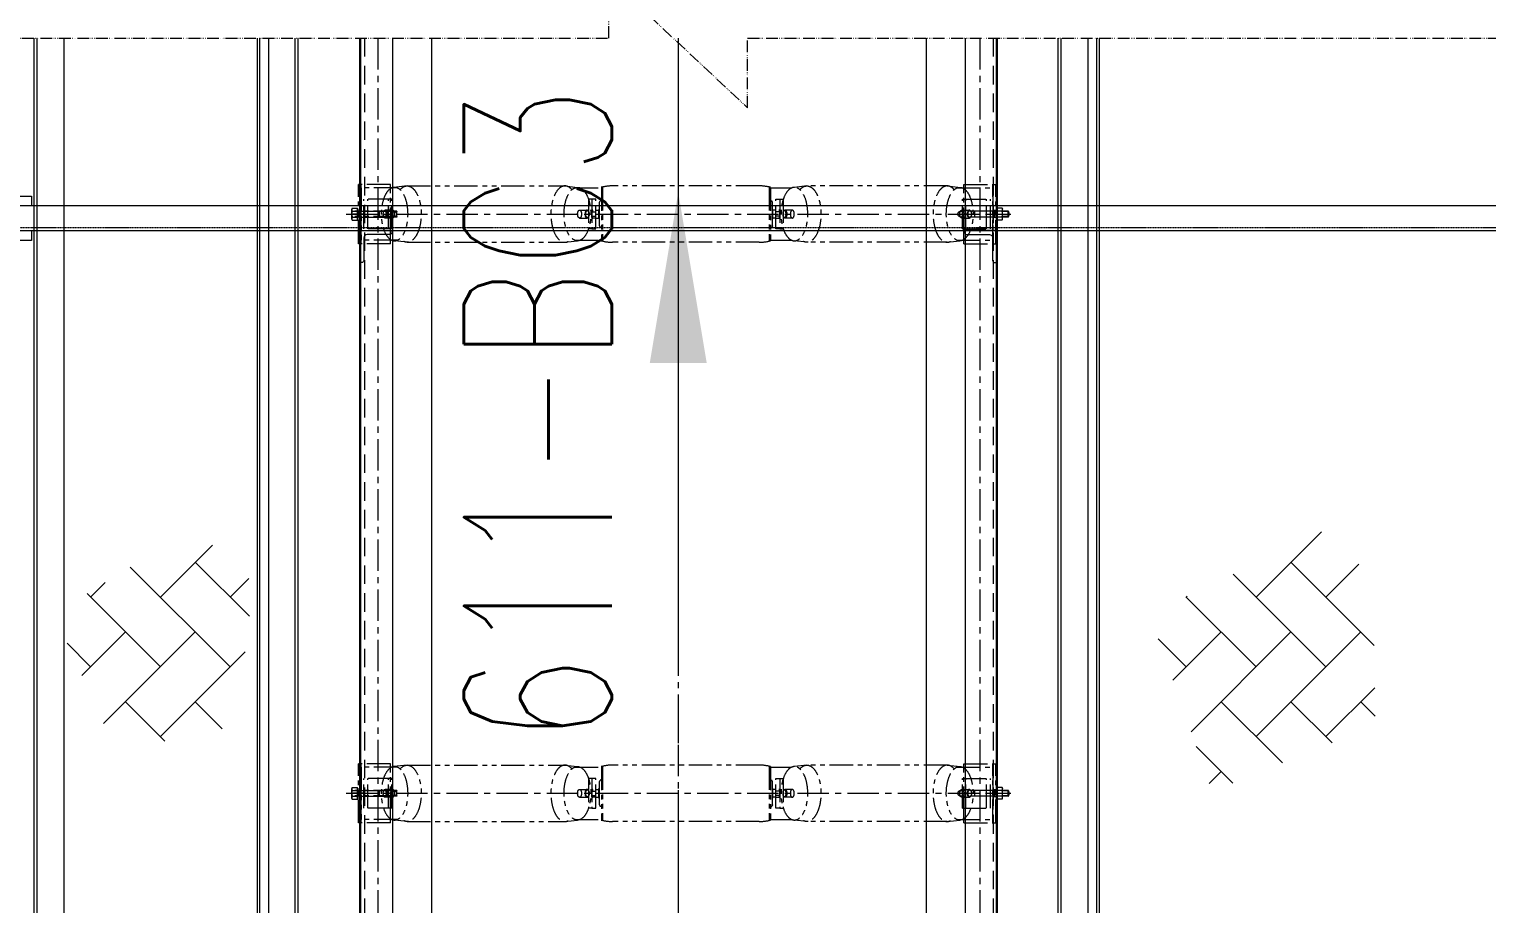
# Model space of a CAD drawing. Header units: millimetres. Extents: x -243837 to -5443, y 40 to 285140.
# Drawn here: x -193674 to -189244, y 20256 to 22915 of the extents above; entities that cross this region are included whole.
import ezdxf

# ---------------------------------------------------------------- set-up
doc = ezdxf.new("R2010")
doc.units = ezdxf.units.MM
for name, pattern in [('ACAD_ISO06W100', [37.5, 24, -3, 0.5, -3, 0.5, -3, 0.5, -3]), ('CENTER', [50.8, 31.75, -6.35, 6.35, -6.35]), ('CENTER2', [1.125, 0.75, -0.125, 0.125, -0.125]), ('HIDDEN', [0.375, 0.25, -0.125]), ('PHANTOM', [63.5, 31.75, -6.35, 6.35, -6.35, 6.35, -6.35])]:
    doc.linetypes.add(name, pattern=pattern)
doc.layers.add('1', color=7, linetype='Continuous')
doc.layers.add('3', color=3, linetype='Continuous')
for name, color, linetype, lineweight in [('2', 3, 'Continuous', 20), ('phantom', 4, 'PHANTOM', 5), ('R- PHANTOM', 3, 'PHANTOM', 9), ('R-CENTER', 1, 'CENTER2', 5), ('R-HIDDEN', 3, 'HIDDEN', 9), ('R-OBJECT', 2, 'Continuous', 20)]:
    doc.layers.add(name, color=color, linetype=linetype, lineweight=lineweight)
doc.styles.add('KA', font='romans.shx', dxfattribs={"width": 0.7})
doc.dimstyles.new('KAT', dxfattribs={"dimscale": 125, "dimtxt": 2.5, "dimasz": 2, "dimexe": 1, "dimexo": 0.06, "dimgap": 0.5, "dimtad": 1, "dimdec": 0, "dimzin": 0, "dimdsep": 46, "dimtxsty": 'KA', "dimcen": 1.5, "dimclrd": 1, "dimclre": 1, "dimclrt": 4, "dimadec": 0, "dimazin": 0, "dimtfac": 1, "dimtdec": 0, "dimtmove": 0, "dimatfit": 2, "dimfxl": 1.5, "dimtolj": 1, "dimtzin": 0, "dimarcsym": 0})

# ---------------------------------------------------------------- blocks, each defined once
blk = doc.blocks.new('A$C04D51D45')
at = {"layer": '1', "lineweight": 9}
h = blk.add_hatch(dxfattribs=at)
h.set_pattern_fill('AR-HBONE', color=6, scale=25, angle=-90)
h.set_pattern_definition([(315, (225056.94, -3884224.86), (141.4213562, -1e-13), [300, -100]), (45, (225127.65, -3884295.57), (141.4213562, -1e-13), [300, -100])])
h.paths.add_polyline_path([(-1138.4, 1010.1), (-1265.2, 1288.3), (-981.5, 1463.6), (-861, 1352.4), (-894.4, 1062.8)])
h = blk.add_hatch(dxfattribs=at)
h.set_pattern_fill('AR-HBONE', color=6, scale=25, angle=-90)
h.set_pattern_definition([(315, (227276.91, -3884224.86), (141.4213562, -1e-13), [300, -100]), (45, (227347.62, -3884295.57), (141.4213562, -1e-13), [300, -100])])
h.paths.add_polyline_path([(1081.6, 929.5), (954.8, 1288.3), (1319.8, 1463.6), (1408.9, 1352.4), (1412.1, 1062.8)])
at = {"color": 1, "linetype": 'CENTER', "lineweight": 9, "ltscale": 2}
blk.add_line((0, 2446.4), (0, 0), dxfattribs=at)
at = {"layer": '1', "color": 6, "lineweight": 9}
for p, q in [((-645, 500), (-645, 2456)), ((645, 500), (645, 2456))]:
    blk.add_line(p, q, dxfattribs=at)
at = {"layer": '2', "color": 6, "lineweight": 9}
for p, q in [((-1305, 360), (-1305, 2456)), ((-1299, 360), (-1299, 2456)), ((-776, 360), (-776, 2456)), ((-770, 360), (-770, 2456)), ((770, 360), (770, 2456)), ((776, 360), (776, 2456)), ((-1405, 2066), (1805, 2066))]:
    blk.add_line(p, q, dxfattribs=at)
at = {"layer": '2', "color": 6, "linetype": 'ACAD_ISO06W100', "lineweight": 9}
blk.add_lwpolyline([(-1404.7, 2456), (-140.5, 2456), (-140.5, 2577.9), (140.5, 2314.9), (140.5, 2456), (1771.2, 2456)], dxfattribs=at)
at = {"layer": '2', "color": 6, "lineweight": 9}
for points in [[(-1245, 2456), (-1245, 360), (-1305, 360)], [(-830, 2456), (-830, 360), (-770, 360)], [(830, 2456), (830, 360), (770, 360)], [(-1400, 2116), (-1400, 2136), (-1310, 2136), (-1310, 2116)], [(1805, 2066), (1805, 2116), (-1405, 2116), (-1405, 2066)], [(-1310, 2066), (-1310, 2046), (-1400, 2046), (-1400, 2066)]]:
    blk.add_lwpolyline(points, dxfattribs=at)
for points in [[(-580, 2062.5, -0.414214), (-584.5, 2058), (-630.5, 2058, 0.414214), (-637, 2051.5), (-637, 2005.5, -0.414214), (-641.5, 2001), (-645, 2001), (-645, 2066), (-580, 2066)], [(580, 2062.5, 0.414214), (584.5, 2058), (630.5, 2058, -0.414214), (637, 2051.5), (637, 2005.5, 0.414214), (641.5, 2001), (645, 2001), (645, 2066), (580, 2066)]]:
    blk.add_lwpolyline(points, format="xyb", close=True, dxfattribs=at)
at = {"layer": '3', "color": 6, "linetype": 'HIDDEN', "lineweight": 9}
blk.add_line((-1405, 2072), (1805, 2072), dxfattribs=at)
blk = doc.blocks.new('A$Cc1e59ba2')
at = {"layer": 'phantom', "ltscale": 1.5}
h = blk.add_hatch(dxfattribs=at)
h.set_pattern_fill('ANSI31', color=256, scale=4, angle=90, style=0)
h.set_pattern_definition([(225, (-355.42745, -107.5471), (-0.3535534, 0.3535534), [])])
h.paths.add_polyline_path([(-655.8, -172.3), (-655.8, -173.4), (-658.2, -173.4), (-658.2, -172.3)])
h.paths.add_polyline_path([(-672.4, -172.3), (-672.4, -173.4), (-674.9, -173.4), (-674.9, -172.3)])
h = blk.add_hatch(dxfattribs=at)
h.set_pattern_fill('ANSI31', color=256, scale=4, angle=90, style=0)
h.set_pattern_definition([(225, (-355.42745, -138.30226), (-0.3535534, 0.3535534), [])])
h.paths.add_polyline_path([(-655.8, -525), (-655.8, -523.9), (-658.2, -523.9), (-658.2, -525)])
h.paths.add_polyline_path([(-672.4, -525), (-672.4, -523.9), (-674.9, -523.9), (-674.9, -525)])
for p, q in [((-659.3, 304.5), (-671.3, 304.5)), ((-671.3, 304.5), (-671.3, 293)), ((-670.6, 304.5), (-670.6, 293)), ((-660.1, 304.5), (-660.1, 292.1)), ((-659.3, 304.5), (-659.3, 293)), ((-605.3, 279.5), (-725.3, 279.5)), ((-725.3, 214.5), (-725.3, 279.5)), ((-605.3, 273.5), (-725.3, 273.5)), ((-718.4, 200.4), (-718.4, 273.5)), ((-718.4, 273.5), (-612.3, 273.5)), ((-635.3, 268.5), (-695.3, 268.5)), ((-695.3, 211.7), (-695.3, 268.5)), ((-677.3, 291.8), (-675.2, 293)), ((-677.3, 291.8), (-677.3, 281)), ((-653.3, 281), (-677.3, 281)), ((-675.3, 281), (-675.3, 279.5)), ((-655.5, 293), (-675.2, 293)), ((-672.3, 279.5), (-672.3, 273.5)), ((-672.3, 279.5), (-672.3, 273.5)), ((-671.3, 291.8), (-671.3, 281)), ((-671.3, 279.5), (-671.3, 276.5)), ((-659.3, 276.5), (-671.3, 276.5)), ((-671.3, 274.5), (-671.3, 208.5)), ((-671.3, 274.5), (-659.3, 274.5)), ((-670.6, 276.5), (-670.6, 274.5)), ((-665.3, 266.5), (-665.3, 290)), ((-665.3, 268.5), (-665.3, 273.5)), ((-660.1, 276.5), (-660.1, 274.5)), ((-659.3, 291.8), (-659.3, 281)), ((-659.3, 279.5), (-659.3, 276.5)), ((-659.3, 274.5), (-659.3, 208.5)), ((-658.3, 279.5), (-658.3, 273.5)), ((-658.3, 279.5), (-658.3, 273.3)), ((-653.3, 291.8), (-655.5, 293)), ((-655.3, 281), (-655.3, 279.5)), ((-653.3, 291.8), (-653.3, 281)), ((-635.3, 211.7), (-635.3, 268.5)), ((-612.3, 200.4), (-612.3, 273.5)), ((-605.3, 214.5), (-605.3, 279.5)), ((-635.3, 260.5), (-695.3, 260.5)), ((-659.3, 236.5), (-671.3, 236.5)), ((-718.4, 214.5), (-725.3, 214.5)), ((-722.5, 180.7), (-719.5, 207.5)), ((-612.3, 214.5), (-718.4, 214.5)), ((-635.3, 218.6), (-695.3, 218.6)), ((-635.3, 211.7), (-695.3, 211.7)), ((-673.3, 210.3), (-673.3, 225.4)), ((-657.3, 210.3), (-657.3, 225.4)), ((-651.3, 214.5), (-655.3, 214.5)), ((-645.3, 214.5), (-651.3, 214.5)), ((-605.3, 214.5), (-612.3, 214.5)), ((-722.5, 180.7), (-722.5, -103.6)), ((-608.2, 180.7), (-611.1, 206)), ((-608.2, 180.7), (-608.2, -103.6)), ((-722.5, -103.6), (-719.5, -128.8)), ((-608.2, -103.6), (-611.1, -128.8)), ((-718.4, -177.3), (-718.4, -134.4)), ((-673.3, -133.1), (-673.3, -148.2)), ((-657.3, -133.1), (-657.3, -148.2)), ((-612.3, -177.3), (-612.3, -134.4)), ((-695.3, -151.3), (-635.3, -151.3)), ((-695.3, -158.3), (-695.3, -151.4)), ((-693.1, -177.3), (-692.3, -175.1)), ((-688.8, -173.4), (-692.3, -174.9)), ((-691.6, -177.3), (-692.3, -174.9)), ((-691.7, -177.3), (-692.3, -175.1)), ((-673.3, -173.4), (-688.8, -173.4)), ((-674.9, -172.3), (-674.9, -173.4)), ((-655.8, -172.3), (-674.9, -172.3)), ((-655.8, -173.4), (-674.9, -173.4)), ((-672.3, -158.3), (-673.3, -159.3)), ((-673.3, -159.3), (-672.3, -158.3)), ((-673.3, -159.3), (-673.3, -160.3)), ((-673.3, -160.3), (-673.3, -159.3)), ((-673.3, -159.3), (-669.8, -159.3)), ((-669.8, -159.3), (-673.3, -159.3)), ((-673.3, -166.3), (-673.3, -172.3)), ((-657.3, -172.3), (-673.3, -172.3)), ((-657.3, -173.4), (-673.3, -173.4)), ((-672.4, -172.3), (-672.4, -173.4)), ((-658.3, -158.3), (-672.3, -158.3)), ((-658.3, -158.3), (-672.3, -158.3)), ((-669.8, -158.3), (-669.8, -166.3)), ((-660.8, -166.3), (-669.8, -166.3)), ((-665.3, -177.3), (-665.3, -166.3)), ((-660.8, -158.3), (-660.8, -166.3)), ((-657.3, -159.3), (-660.8, -159.3)), ((-657.3, -159.3), (-660.8, -159.3)), ((-658.3, -158.3), (-657.3, -159.3)), ((-658.3, -158.3), (-657.3, -159.3)), ((-657.3, -159.3), (-658.3, -158.3)), ((-658.2, -172.3), (-658.2, -173.4)), ((-657.3, -166.3), (-657.3, -158.3)), ((-657.3, -159.3), (-657.3, -160.3)), ((-657.3, -160.3), (-657.3, -159.3)), ((-657.3, -166.3), (-657.3, -172.3)), ((-641.8, -173.4), (-657.3, -173.4)), ((-655.8, -172.3), (-655.8, -173.4)), ((-641.8, -173.4), (-638.3, -174.9)), ((-639.1, -177.3), (-638.3, -174.9)), ((-639, -177.3), (-638.3, -175.1)), ((-637.6, -177.3), (-638.3, -175.1)), ((-635.3, -158.3), (-635.3, -151.4)), ((-722.5, -200.1), (-722.5, -497.2)), ((-720.1, -179.7), (-610.5, -179.7)), ((-719.5, -177.3), (-611.1, -177.3)), ((-608.2, -200.1, 7.6), (-608.2, -497.2, 7.6)), ((-720.1, -517.6), (-610.5, -517.6)), ((-719.5, -520), (-611.1, -520)), ((-718.4, -574.1), (-718.4, -520)), ((-693.1, -520), (-692.3, -522.2)), ((-691.7, -520), (-692.3, -522.2)), ((-691.6, -520), (-692.3, -522.4)), ((-688.8, -523.9), (-692.3, -522.4)), ((-673.3, -523.9), (-688.8, -523.9)), ((-674.9, -525), (-674.9, -523.9)), ((-655.8, -523.9), (-674.9, -523.9)), ((-655.8, -525), (-674.9, -525)), ((-657.3, -523.9), (-673.3, -523.9)), ((-657.3, -525), (-673.3, -525)), ((-673.3, -531), (-673.3, -525)), ((-672.4, -525), (-672.4, -523.9)), ((-660.8, -531), (-669.8, -531)), ((-669.8, -539), (-669.8, -531)), ((-665.3, -531), (-665.3, -520)), ((-660.8, -539), (-660.8, -531)), ((-658.2, -525), (-658.2, -523.9)), ((-641.8, -523.9), (-657.3, -523.9)), ((-657.3, -531), (-657.3, -525)), ((-657.3, -531), (-657.3, -539)), ((-655.8, -525), (-655.8, -523.9)), ((-641.8, -523.9), (-638.3, -522.4)), ((-639.1, -520), (-638.3, -522.4)), ((-639, -520), (-638.3, -522.2)), ((-637.6, -520), (-638.3, -522.2)), ((-612.3, -574.1), (-612.3, -520)), ((-695.3, -539), (-695.3, -545.9)), ((-695.3, -545.9), (-635.3, -545.9)), ((-673.3, -538), (-673.3, -537)), ((-673.3, -537), (-673.3, -538)), ((-673.3, -538), (-669.8, -538)), ((-672.3, -539), (-673.3, -538)), ((-673.3, -538), (-672.3, -539)), ((-669.8, -538), (-673.3, -538)), ((-673.3, -564.1), (-673.3, -549.1)), ((-658.3, -539), (-672.3, -539)), ((-658.3, -539), (-672.3, -539)), ((-657.3, -538), (-660.8, -538)), ((-657.3, -538), (-660.8, -538)), ((-658.3, -539), (-657.3, -538)), ((-658.3, -539), (-657.3, -538)), ((-657.3, -538), (-658.3, -539)), ((-657.3, -538), (-657.3, -537)), ((-657.3, -537), (-657.3, -538)), ((-657.3, -564.1), (-657.3, -549.1)), ((-635.3, -539), (-635.3, -545.9)), ((-722.5, -593.7), (-719.5, -568.5)), ((-608.2, -593.7), (-611.1, -568.5)), ((-722.5, -913.5, -33), (-722.5, -593.7)), ((-608.2, -913.5, -33), (-608.2, -593.7)), ((-722.5, -913.5, -33), (-719.5, -940.3, -33)), ((-608.2, -913.5, -33), (-611.1, -938.8, -33)), ((-718.4, -933.2, -33), (-718.4, -1006.3, -33)), ((-635.3, -944.5, -33), (-695.3, -944.5, -33)), ((-695.3, -944.5, -33), (-695.3, -1001.3, -33)), ((-673.3, -943.1, -33), (-673.3, -958.2, -33)), ((-659.3, -934), (-671.3, -934)), ((-671.3, -934), (-671.3, -1025.8, -33)), ((-671.3, -1007.3, -33), (-671.3, -941.3, -33)), ((-670.6, -934), (-670.6, -1025.8, -33)), ((-660.1, -934), (-660.1, -1024.9, -33)), ((-659.3, -934), (-659.3, -1025.8, -33)), ((-659.3, -1007.3, -33), (-659.3, -941.3, -33)), ((-657.3, -943.1, -33), (-657.3, -958.2, -33)), ((-635.3, -944.5, -33), (-635.3, -1001.3, -33)), ((-612.3, -933.2, -33), (-612.3, -1006.3, -33)), ((-718.4, -947.3, -33), (-725.3, -947.3, -33)), ((-725.3, -947.3, -33), (-725.3, -1012.3, -33)), ((-612.3, -947.3, -33), (-718.4, -947.3, -33)), ((-635.3, -951.4, -33), (-695.3, -951.4, -33)), ((-659.3, -969.3, -33), (-671.3, -969.3, -33)), ((-651.3, -947.3, -33), (-655.3, -947.3, -33)), ((-645.3, -947.3, -33), (-651.3, -947.3, -33)), ((-605.3, -947.3, -33), (-612.3, -947.3, -33)), ((-605.3, -947.3, -33), (-605.3, -1012.3, -33)), ((-635.3, -993.3, -33), (-695.3, -993.3, -33)), ((-635.3, -1001.3, -33), (-695.3, -1001.3, -33)), ((-665.3, -999.3, -33), (-665.3, -1022.8, -33)), ((-665.3, -1001.3, -33), (-665.3, -1006.3, -33)), ((-605.3, -1006.3, -33), (-725.3, -1006.3, -33)), ((-605.3, -1012.3, -33), (-725.3, -1012.3, -33)), ((-718.4, -1006.3, -33), (-612.3, -1006.3, -33)), ((-677.3, -1024.6, -33), (-677.3, -1013.8, -33)), ((-653.3, -1013.8, -33), (-677.3, -1013.8, -33)), ((-677.3, -1024.6, -33), (-675.2, -1025.8, -33)), ((-675.3, -1013.8, -33), (-675.3, -1012.3, -33)), ((-655.5, -1025.8, -33), (-675.2, -1025.8, -33)), ((-672.3, -1012.3, -33), (-672.3, -1006.3, -33)), ((-672.3, -1012.3, -33), (-672.3, -1006.3, -33)), ((-671.3, -1007.3, -33), (-659.3, -1007.3, -33)), ((-659.3, -1009.3, -33), (-671.3, -1009.3, -33)), ((-671.3, -1012.3, -33), (-671.3, -1009.3, -33)), ((-671.3, -1024.6, -33), (-671.3, -1013.8, -33)), ((-670.6, -1009.3, -33), (-670.6, -1007.3, -33)), ((-660.1, -1009.3, -33), (-660.1, -1007.3, -33)), ((-659.3, -1012.3, -33), (-659.3, -1009.3, -33)), ((-659.3, -1024.6, -33), (-659.3, -1013.8, -33)), ((-658.3, -1012.3, -33), (-658.3, -1006.1, -33)), ((-658.3, -1012.3, -33), (-658.3, -1006.3, -33)), ((-653.3, -1024.6, -33), (-655.5, -1025.8, -33)), ((-655.3, -1013.8, -33), (-655.3, -1012.3, -33)), ((-653.3, -1024.6, -33), (-653.3, -1013.8, -33))]:
    blk.add_line(p, q, dxfattribs=at)
at = {"layer": 'phantom', "color": 1, "linetype": 'CENTER', "ltscale": 2}
blk.add_line((-665.3, -1037.1, 7.6), (-665.3, 309.6, 7.6), dxfattribs=at)
at = {"layer": 'phantom', "ltscale": 1.5}
for points in [[(-695.3, -166.3), (-695.3, -158.3), (-635.3, -158.3), (-635.3, -166.3)], [(-695.3, -531), (-695.3, -539), (-635.3, -539), (-635.3, -531)]]:
    blk.add_lwpolyline(points, close=True, dxfattribs=at)
for centre in [(-665.3, 208.5), (-665.3, -941.3, -33)]:
    blk.add_circle(centre, 6, dxfattribs=at)
for centre, radius, start, end in [((-665.3, 295.4), 10.9, 56.6036, 123.3964), ((-674.3, 288.8), 4.24, 45, 135), ((-665.3, 278), 15, 66.4634, 113.5366), ((-656.3, 288.8), 4.24, 45, 135), ((-632.5, -200.1), 90, 165.2922, 180), ((-698.2, -200.1), 90, 0, 14.7078), ((-632.5, -497.2), 90, 180, 194.7078), ((-698.2, -497.2), 90, 345.2922, 0), ((-665.3, -924.9), 10.9, 236.6036, 303.3964), ((-674.3, -1021.6, -33), 4.24, 225, 315), ((-665.3, -1010.8, -33), 15, 246.4634, 293.5366), ((-656.3, -1021.6, -33), 4.24, 225, 315)]:
    blk.add_arc(centre, radius, start, end, dxfattribs=at)
for centre, major_axis in [((-665.3, 206), (-54.2, 0)), ((-665.3, 210.3), (-8, 0)), ((-665.3, 226.3), (-7, 0)), ((-665.3, -568.5), (-54.2, 0)), ((-665.3, -564.1), (-8, 0)), ((-665.3, -548.2), (-7, 0))]:
    blk.add_ellipse(centre, major_axis=major_axis, ratio=0.5, dxfattribs=at)
for centre, major_axis, start_param, end_param in [((-665.3, 225.4), (-8, 0), 5.576234, 10.13173), ((-665.3, 180.7), (-57.1, 0), 5.761132, 9.946831), ((-665.3, -549.1), (-8, 0), 5.576234, 10.13173), ((-665.3, -593.7), (-57.1, 0), 5.761132, 9.946831)]:
    blk.add_ellipse(centre, major_axis=major_axis, ratio=0.5, start_param=start_param, end_param=end_param, dxfattribs=at)
at = {"layer": 'phantom', "ltscale": 1.5, "extrusion": (0, 0, -1)}
for centre, major_axis, start_param, end_param in [((-665.3, -103.6), (-57.1, 0), 5.761132, 9.946831), ((-665.3, -148.2), (-8, 0), 5.576234, 10.13173), ((-665.3, -913.5, -33), (-57.1, 0), 5.761132, 9.946831), ((-665.3, -958.2, -33), (-8, 0), 5.576234, 10.13173)]:
    blk.add_ellipse(centre, major_axis=major_axis, ratio=0.5, start_param=start_param, end_param=end_param, dxfattribs=at)
for centre, major_axis in [((-665.3, -128.8), (-54.2, 0)), ((-665.3, -133.1), (-8, 0)), ((-665.3, -149.1), (-7, 0)), ((-665.3, -938.8, -33), (-54.2, 0)), ((-665.3, -943.1, -33), (-8, 0)), ((-665.3, -959, -33), (-7, 0))]:
    blk.add_ellipse(centre, major_axis=major_axis, ratio=0.5, dxfattribs=at)
blk = doc.blocks.new('*D1020')
at = {"color": 1, "lineweight": -2, "transparency": 16777216}
for p, q in [((4241.2, 10243.4), (4241.2, 13200.9)), ((6741.3, 12689.7), (6741.3, 13200.9)), ((4401.2, 13120.9), (6581.3, 13120.9))]:
    blk.add_line(p, q, dxfattribs=at)
at = {"color": 1, "transparency": 16777216}
for points in [[(4401.2, 13147.5), (4401.2, 13094.2), (4241.2, 13120.9)], [(6581.3, 13147.5), (6581.3, 13094.2), (6741.3, 13120.9)]]:
    blk.add_solid(points, dxfattribs=at)
at = {"layer": 'DEFPOINTS', "color": 0, "transparency": 16777216}
for p in [(6741.3, 13120.9), (6741.3, 12609.7), (4241.2, 10163.4, 26.7)]:
    blk.add_point(p, dxfattribs=at)
at = {"color": 2, "transparency": 16777216, "insert": (5491.2, 13260.9), "char_height": 200, "attachment_point": 5, "style": 'KA'}
blk.add_mtext('\\A1;2500', dxfattribs=at)
blk = doc.blocks.new('*D1021')
at = {"color": 1, "lineweight": -2, "transparency": 16777216}
for p, q in [((6741.3, 12689.7), (6741.3, 13200.9)), ((9241.2, 10618.4), (9241.2, 13200.9)), ((6901.3, 13120.9), (9081.2, 13120.9))]:
    blk.add_line(p, q, dxfattribs=at)
at = {"color": 1, "transparency": 16777216}
for points in [[(6901.3, 13147.5), (6901.3, 13094.2), (6741.3, 13120.9)], [(9081.2, 13147.5), (9081.2, 13094.2), (9241.2, 13120.9)]]:
    blk.add_solid(points, dxfattribs=at)
at = {"layer": 'DEFPOINTS', "color": 0, "transparency": 16777216}
for p in [(9241.2, 13120.9), (6741.3, 12609.7), (9241.2, 10538.4, 26.7)]:
    blk.add_point(p, dxfattribs=at)
at = {"color": 2, "transparency": 16777216, "insert": (7991.2, 13260.9), "char_height": 200, "attachment_point": 5, "style": 'KA'}
blk.add_mtext('\\A1;2500', dxfattribs=at)
blk = doc.blocks.new('26.349')
at = {"color": 2}
for p, q in [((5887.8, 12619.4, -135.1), (5887.8, 6641.7, -135.1)), ((5892.8, 12619.4, -135.1), (5892.8, 6641.7, -135.1)), ((7588.8, 12619.4, -135.1), (7588.8, 6641.7, -135.1)), ((7593.8, 12619.4, -135.1), (7593.8, 6641.7, -135.1))]:
    blk.add_line(p, q, dxfattribs=at)
at = {"color": 3}
blk.add_line((6741.2, 12307.3, -74.3), (6741.2, 11334.4, -74.3), dxfattribs=at)
blk.add_solid([(6683.5, 11960.7, -74.3), (6799, 11960.7, -74.3), (6741.2, 12307.2, -74.3)], dxfattribs=at)
at = {"layer": 'R-CENTER', "color": 1, "linetype": 'CENTER', "ltscale": 2}
for p, q in [((6132.4, 12619.4, 6.9), (6132.3, 6438.4, 6.9)), ((7352.2, 12619.4, 6.9), (7352.2, 6438.4, 6.9))]:
    blk.add_line(p, q, dxfattribs=at)
at = {"layer": 'R-CENTER', "color": 1, "linetype": 'CENTER', "ltscale": 15}
blk.add_line((6741.3, 12619.4, 20.7), (6741.1, 3788.4, 20.7), dxfattribs=at)
at = {"layer": 'R-HIDDEN', "ltscale": 150}
for p, q in [((6105.4, 12619.4, 6.9), (6105.3, 6438.4, 6.9)), ((7379.2, 12619.4, 47.4), (7379.2, 6438.4, 47.4))]:
    blk.add_line(p, q, dxfattribs=at)
at = {"layer": 'R-OBJECT'}
for p, q in [((6097.4, 12619.4, 47.4), (6097.3, 6438.4, 47.4)), ((6162.4, 12619.4, 47.4), (6162.3, 6438.4, 47.4)), ((6241.2, 12619.4, 47.4), (6241.1, 5701.6, 47.4)), ((7243.3, 12619.4, 47.4), (7243.4, 5701.6, 47.4)), ((7322.2, 12619.4, 47.4), (7322.2, 6438.4, 47.4)), ((7387.2, 12619.4, 47.4), (7387.2, 6438.4, 47.4))]:
    blk.add_line(p, q, dxfattribs=at)
blk.add_blockref('A$C04D51D45', (6741.2, 10163.4, 47.4))
at = {"layer": 'R- PHANTOM', "linetype": 'Continuous', "rotation": 270}
for p in [(7105.4, 11597.5, 39.9), (7105.4, 10423.5, 39.9)]:
    blk.add_blockref('A$Cc1e59ba2', p, dxfattribs=at)
at = {"color": 2, "insert": (6456.9, 12521.5, 20.7), "char_height": 300, "attachment_point": 6, "rotation": 90, "line_spacing_factor": 1.20048, "style": 'KA'}
blk.add_mtext('611-BC3', dxfattribs=at)
for base, p1, p2, picture, middle in [((6741.3, 13120.9, 20.7), (4241.2, 10163.4, 47.4), (6741.3, 12609.7, 20.7), '*D1020', (5491.2, 13260.9, 20.7)), ((9241.2, 13120.9, 20.7), (6741.3, 12609.7, 20.7), (9241.2, 10538.4, 47.4), '*D1021', (7991.2, 13260.9, 20.7))]:
    dim = blk.add_linear_dim(base=base, p1=p1, p2=p2, dimstyle='KAT', override={"dimscale": 80, "dimexo": 1, "dimclrt": 2, "dimfxl": 0.18, "dimarcsym": 1})
    dim.commit()
    dim.dimension.update_dxf_attribs({"geometry": picture, "text_midpoint": middle})

msp = doc.modelspace()

# ---------------------------------------------------------------- block references
at = {"layer": 'R-OBJECT', "ltscale": 10, "xscale": 1.5, "yscale": 1.5, "zscale": 1.5}
msp.add_blockref('26.349', (-201812.81, 3958.63, -23.71), dxfattribs=at)

doc.saveas('drawing.dxf')
